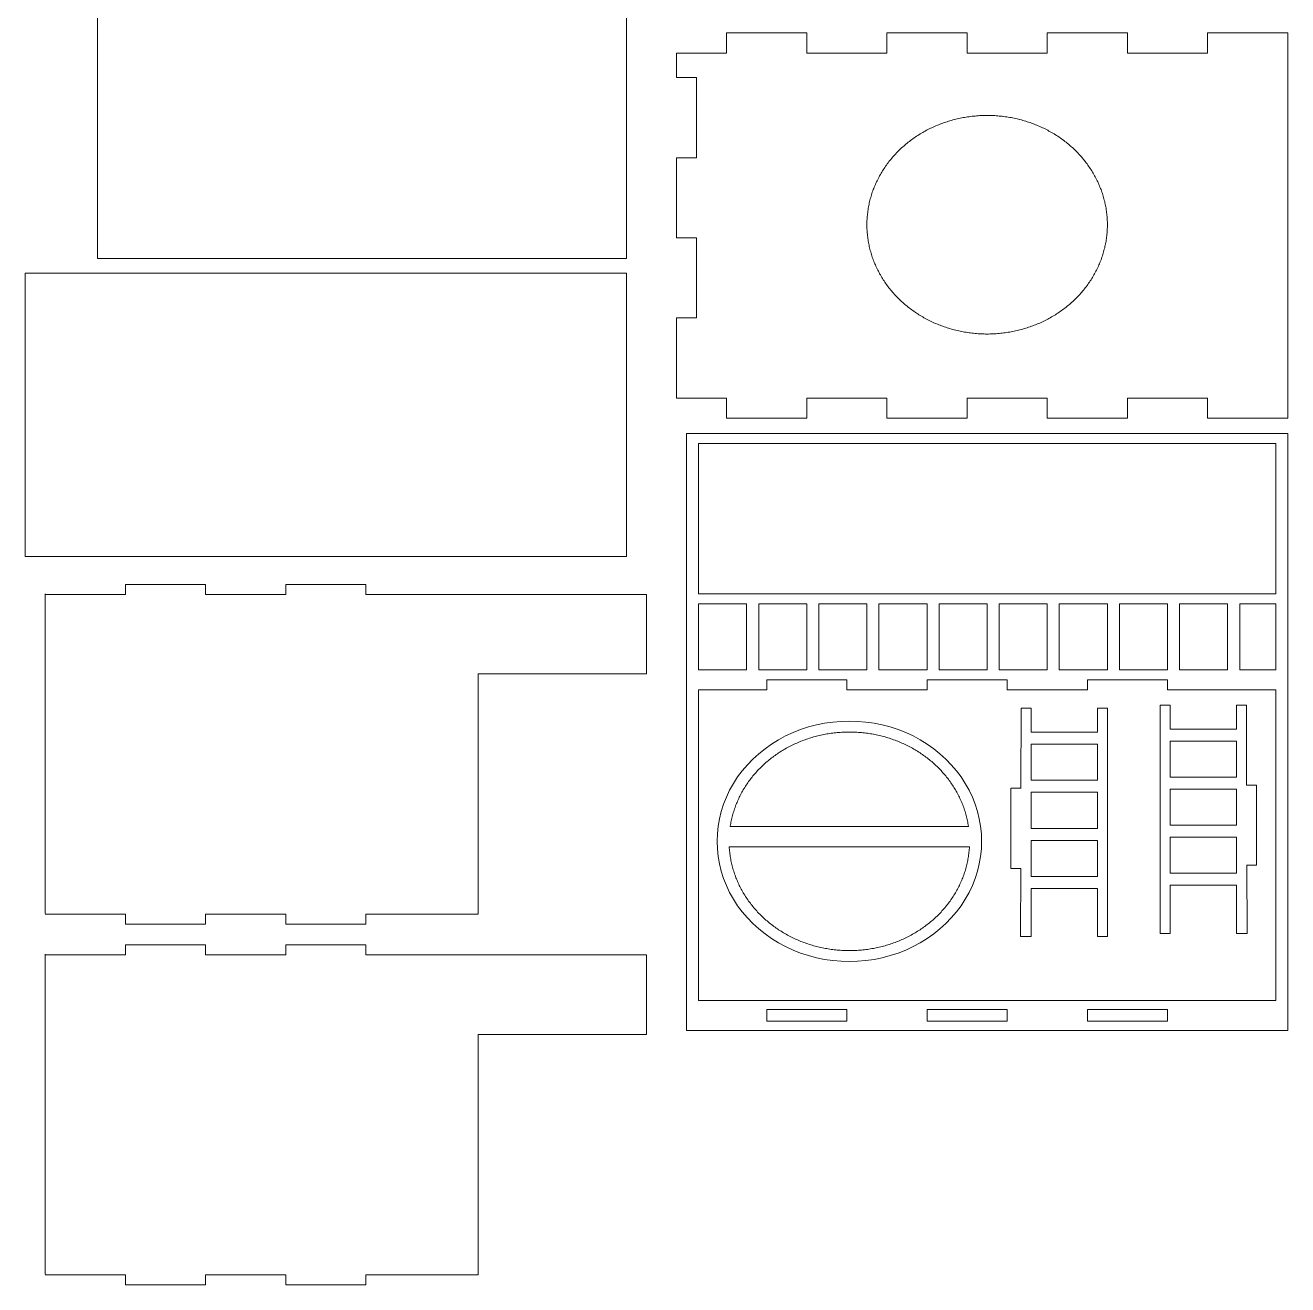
# Model space of a CAD drawing. Extents: x -1586 to -71, y 2743 to 3859.
# Drawn here: x -1586 to -997, y 2743 to 3331 of the extents above; entities that cross this region are included whole.
import ezdxf

# ---------------------------------------------------------------- set-up
doc = ezdxf.new("R2010")
doc.units = 0
doc.layers.get('0').update_dxf_attribs({"lineweight": 5, "true_color": 0xffffff})

msp = doc.modelspace()

# ---------------------------------------------------------------- linework, layer by layer
for p, q in [((-1221.46, 3326.96), (-1258.82, 3326.96)), ((-1258.82, 3326.96), (-1258.82, 3317.62)), ((-1258.82, 3317.62), (-1258.82, 3326.96)), ((-1258.82, 3317.62), (-1258.82, 3326.96)), ((-1258.82, 3326.96), (-1221.46, 3326.96)), ((-1221.46, 3326.96), (-1221.46, 3317.62)), ((-1221.46, 3317.62), (-1221.46, 3326.96)), ((-1221.46, 3326.96), (-1221.46, 3317.62)), ((-1146.74, 3326.96), (-1184.1, 3326.96)), ((-1184.1, 3326.96), (-1184.1, 3317.62)), ((-1184.1, 3317.62), (-1184.1, 3326.96)), ((-1184.1, 3317.62), (-1184.1, 3326.96)), ((-1184.1, 3326.96), (-1146.74, 3326.96)), ((-1146.74, 3326.96), (-1146.74, 3317.62)), ((-1146.74, 3317.62), (-1146.74, 3326.96)), ((-1146.74, 3326.96), (-1146.74, 3317.62)), ((-1072.02, 3326.96), (-1109.38, 3326.96)), ((-1109.38, 3326.96), (-1109.38, 3317.62)), ((-1109.38, 3317.62), (-1109.38, 3326.96)), ((-1109.38, 3317.62), (-1109.38, 3326.96)), ((-1109.38, 3326.96), (-1072.02, 3326.96)), ((-1072.02, 3326.96), (-1072.02, 3317.62)), ((-1072.02, 3317.62), (-1072.02, 3326.96)), ((-1072.02, 3326.96), (-1072.02, 3317.62)), ((-997.3, 3326.96), (-1034.66, 3326.96)), ((-1034.66, 3326.96), (-1034.66, 3317.62)), ((-1034.66, 3317.62), (-1034.66, 3326.96)), ((-1034.66, 3317.62), (-1034.66, 3326.96)), ((-1034.66, 3326.96), (-997.3, 3326.96)), ((-997.3, 3317.62), (-997.3, 3326.96)), ((-997.3, 3326.96), (-997.3, 3147.38)), ((-1282.18, 3317.61), (-1258.82, 3317.62)), ((-1282.18, 3317.61), (-1282.18, 3306.16)), ((-1221.46, 3317.62), (-1184.1, 3317.62)), ((-1221.46, 3317.62), (-1184.1, 3317.62)), ((-1146.74, 3317.62), (-1109.38, 3317.62)), ((-1146.74, 3317.62), (-1109.38, 3317.62)), ((-1072.02, 3317.62), (-1034.66, 3317.62)), ((-1072.02, 3317.62), (-1034.66, 3317.62)), ((-1272.84, 3306.16), (-1282.18, 3306.16)), ((-1282.18, 3306.16), (-1272.84, 3306.16)), ((-1277.51, 3306.16), (-1272.84, 3306.16)), ((-1272.84, 3268.8), (-1272.84, 3306.16)), ((-1272.84, 3268.8), (-1282.18, 3268.8)), ((-1282.18, 3268.8), (-1282.18, 3231.44)), ((-1282.18, 3268.8), (-1272.84, 3268.8)), ((-1272.84, 3231.44), (-1282.18, 3231.44)), ((-1282.18, 3231.44), (-1272.84, 3231.44)), ((-1272.84, 3194.08), (-1272.84, 3231.44)), ((-1272.84, 3194.08), (-1282.18, 3194.08)), ((-1282.18, 3194.08), (-1282.18, 3156.72)), ((-1282.18, 3194.08), (-1272.84, 3194.08)), ((-1282.18, 3156.72), (-1272.84, 3156.72)), ((-1258.82, 3156.72), (-1277.51, 3156.72)), ((-1258.82, 3156.72), (-1258.82, 3147.38)), ((-1258.82, 3147.38), (-1258.82, 3156.72)), ((-1258.82, 3147.38), (-1258.82, 3156.72)), ((-1184.1, 3156.72), (-1221.46, 3156.72)), ((-1221.46, 3156.72), (-1221.46, 3147.38)), ((-1221.46, 3147.38), (-1221.46, 3156.72)), ((-1184.1, 3156.72), (-1221.46, 3156.72)), ((-1221.46, 3156.72), (-1221.46, 3147.38)), ((-1184.1, 3156.72), (-1184.1, 3147.38)), ((-1184.1, 3147.38), (-1184.1, 3156.72)), ((-1184.1, 3147.38), (-1184.1, 3156.72)), ((-1109.38, 3156.72), (-1146.74, 3156.72)), ((-1146.74, 3156.72), (-1146.74, 3147.38)), ((-1146.74, 3147.38), (-1146.74, 3156.72)), ((-1109.38, 3156.72), (-1146.74, 3156.72)), ((-1146.74, 3156.72), (-1146.74, 3147.38)), ((-1109.38, 3156.72), (-1109.38, 3147.38)), ((-1109.38, 3147.38), (-1109.38, 3156.72)), ((-1109.38, 3147.38), (-1109.38, 3156.72)), ((-1034.66, 3156.72), (-1072.02, 3156.72)), ((-1072.02, 3156.72), (-1072.02, 3147.38)), ((-1072.02, 3147.38), (-1072.02, 3156.72)), ((-1034.66, 3156.72), (-1072.02, 3156.72)), ((-1072.02, 3156.72), (-1072.02, 3147.38)), ((-1034.66, 3156.72), (-1034.66, 3147.38)), ((-1034.66, 3147.38), (-1034.66, 3156.72)), ((-1034.66, 3147.38), (-1034.66, 3156.72)), ((-997.3, 3147.38), (-997.3, 3156.72)), ((-1258.82, 3147.38), (-1221.46, 3147.38)), ((-1221.46, 3147.38), (-1258.82, 3147.38)), ((-1184.1, 3147.38), (-1146.74, 3147.38)), ((-1146.74, 3147.38), (-1184.1, 3147.38)), ((-1109.38, 3147.38), (-1072.02, 3147.38)), ((-1072.02, 3147.38), (-1109.38, 3147.38)), ((-1034.66, 3147.38), (-997.3, 3147.38)), ((-997.3, 3147.38), (-1034.66, 3147.38)), ((-1539.02, 3065.16), (-1539.02, 3069.83)), ((-1501.66, 3069.83), (-1539.02, 3069.83)), ((-1539.02, 3069.83), (-1539.02, 3065.16)), ((-1501.66, 3065.16), (-1501.66, 3069.83)), ((-1501.66, 3069.83), (-1501.66, 3065.16)), ((-1464.3, 3065.16), (-1464.3, 3069.83)), ((-1426.94, 3069.83), (-1464.3, 3069.83)), ((-1464.3, 3069.83), (-1464.3, 3065.16)), ((-1426.94, 3065.16), (-1426.94, 3069.83)), ((-1576.38, 3065.44), (-1576.38, 2916.28)), ((-1576.38, 3065.16), (-1539.02, 3065.16)), ((-1501.66, 3065.16), (-1464.3, 3065.16)), ((-1426.94, 3065.16), (-1296.18, 3065.16)), ((-1296.18, 3028.08), (-1296.18, 3065.16)), ((-1296.18, 3028.08), (-1374.64, 3028.08)), ((-1374.64, 3028.08), (-1374.64, 2916)), ((-1202.79, 3025.28), (-1240.15, 3025.28)), ((-1240.15, 3025.28), (-1240.15, 3020.61)), ((-1202.79, 3025.28), (-1202.79, 3020.61)), ((-1128.07, 3025.28), (-1165.43, 3025.28)), ((-1165.43, 3020.61), (-1165.43, 3025.28)), ((-1128.07, 3020.61), (-1128.07, 3025.28)), ((-1090.71, 3025.28), (-1090.71, 3020.61)), ((-1090.71, 3020.61), (-1090.71, 3025.28)), ((-1090.71, 3020.61), (-1090.71, 3025.28)), ((-1090.71, 3025.28), (-1053.35, 3025.28)), ((-1053.35, 3025.28), (-1053.35, 3020.61)), ((-997.3, 3020.61), (-997.3, 3025.28)), ((-1271.9, 2875.83), (-1271.9, 3020.61)), ((-1271.9, 3020.61), (-1240.15, 3020.61)), ((-1202.79, 3020.61), (-1165.43, 3020.61)), ((-1128.07, 3020.61), (-1090.71, 3020.61)), ((-1053.35, 3020.61), (-1002.91, 3020.61)), ((-1002.91, 3020.61), (-1002.91, 2875.83)), ((-1052.04, 3013.56), (-1056.71, 3013.56)), ((-1056.71, 3013.56), (-1056.71, 2907.08)), ((-1052.04, 3002.35), (-1052.04, 3013.56)), ((-1016.55, 3013.56), (-1021.22, 3013.56)), ((-1021.22, 3013.56), (-1021.22, 3002.35)), ((-1016.46, 2976.2), (-1016.55, 3013.56)), ((-1121.63, 2974.72), (-1121.54, 3012.08)), ((-1121.54, 3012.08), (-1116.87, 3012.08)), ((-1116.87, 3012.08), (-1116.87, 3000.88)), ((-1086.05, 3000.88), (-1086.05, 3012.08)), ((-1086.05, 3012.08), (-1081.38, 3012.08)), ((-1081.38, 3012.08), (-1081.38, 2905.61)), ((-1021.22, 3002.35), (-1052.04, 3002.35)), ((-1116.87, 3000.88), (-1086.05, 3000.88)), ((-1126.3, 2974.72), (-1126.3, 2937.36)), ((-1126.21, 2974.72), (-1121.54, 2974.72)), ((-1011.88, 2976.2), (-1016.55, 2976.2)), ((-1011.79, 2976.2), (-1011.79, 2938.84)), ((-1126.3, 2937.36), (-1121.63, 2937.36)), ((-1121.8, 2905.61), (-1121.72, 2937.36)), ((-1011.79, 2938.84), (-1016.46, 2938.84)), ((-1016.29, 2907.08), (-1016.37, 2938.84)), ((-1086.05, 2928.02), (-1116.87, 2928.02)), ((-1116.87, 2928.02), (-1116.87, 2905.61)), ((-1086.05, 2905.61), (-1086.05, 2928.02)), ((-1052.04, 2907.08), (-1052.04, 2929.5)), ((-1052.04, 2929.5), (-1021.22, 2929.5)), ((-1021.22, 2929.5), (-1021.22, 2907.08)), ((-1539.02, 2916), (-1576.38, 2916)), ((-1539.02, 2911.33), (-1539.02, 2916)), ((-1539.02, 2916), (-1539.02, 2911.33)), ((-1501.66, 2911.33), (-1501.66, 2916)), ((-1464.3, 2916), (-1501.66, 2916)), ((-1501.66, 2916), (-1501.66, 2911.33)), ((-1464.3, 2911.33), (-1464.3, 2916)), ((-1464.3, 2916), (-1464.3, 2911.33)), ((-1426.94, 2911.33), (-1426.94, 2916)), ((-1426.94, 2916), (-1374.64, 2916)), ((-1539.02, 2911.33), (-1501.66, 2911.33)), ((-1464.3, 2911.33), (-1426.94, 2911.33)), ((-1056.71, 2907.08), (-1052.04, 2907.08)), ((-1021.22, 2907.08), (-1016.29, 2907.08)), ((-1539.02, 2897.04), (-1539.02, 2901.71)), ((-1501.66, 2901.71), (-1539.02, 2901.71)), ((-1539.02, 2901.71), (-1539.02, 2897.04)), ((-1501.66, 2897.04), (-1501.66, 2901.71)), ((-1501.66, 2901.71), (-1501.66, 2897.04)), ((-1464.3, 2897.04), (-1464.3, 2901.71)), ((-1426.94, 2901.71), (-1464.3, 2901.71)), ((-1464.3, 2901.71), (-1464.3, 2897.04)), ((-1426.94, 2897.04), (-1426.94, 2901.71)), ((-1116.87, 2905.61), (-1121.8, 2905.61)), ((-1081.38, 2905.61), (-1086.05, 2905.61)), ((-1576.38, 2897.32), (-1576.38, 2748.16)), ((-1576.38, 2897.04), (-1539.02, 2897.04)), ((-1501.66, 2897.04), (-1464.3, 2897.04)), ((-1426.94, 2897.04), (-1296.18, 2897.04)), ((-1296.18, 2859.96), (-1296.18, 2897.04)), ((-1271.9, 2875.83), (-1002.91, 2875.83)), ((-1202.79, 2871.57), (-1240.15, 2871.57)), ((-1240.15, 2871.57), (-1240.15, 2866.08)), ((-1202.79, 2871.57), (-1202.79, 2866.08)), ((-1128.07, 2871.57), (-1165.43, 2871.57)), ((-1165.43, 2871.57), (-1165.43, 2866.08)), ((-1128.07, 2871.57), (-1128.07, 2866.08)), ((-1053.35, 2871.57), (-1090.71, 2871.57)), ((-1090.71, 2871.57), (-1090.71, 2866.08)), ((-1053.35, 2871.57), (-1053.35, 2866.08)), ((-1240.15, 2866.08), (-1202.79, 2866.08)), ((-1165.43, 2866.08), (-1128.07, 2866.08)), ((-1090.71, 2866.08), (-1053.35, 2866.08)), ((-1296.18, 2859.96), (-1374.64, 2859.96)), ((-1374.64, 2859.96), (-1374.64, 2747.88)), ((-1539.02, 2747.88), (-1576.38, 2747.88)), ((-1539.02, 2743.21), (-1539.02, 2747.88)), ((-1539.02, 2747.88), (-1539.02, 2743.21)), ((-1539.02, 2743.21), (-1501.66, 2743.21)), ((-1501.66, 2743.21), (-1501.66, 2747.88)), ((-1464.3, 2747.88), (-1501.66, 2747.88)), ((-1501.66, 2747.88), (-1501.66, 2743.21)), ((-1464.3, 2743.21), (-1464.3, 2747.88)), ((-1464.3, 2747.88), (-1464.3, 2743.21)), ((-1464.3, 2743.21), (-1426.94, 2743.21)), ((-1426.94, 2743.21), (-1426.94, 2747.88)), ((-1426.94, 2747.88), (-1374.64, 2747.88))]:
    msp.add_line(p, q)
at = {"color": 7, "true_color": 0xffffff}
for points in [[(-1552.12, 3221.76), (-1305.52, 3221.76), (-1305.52, 3523.1), (-1552.12, 3523.1)], [(-1193.44, 3237.54), (-1193.44, 3238.18), (-1193.44, 3238.82), (-1193.42, 3239.46), (-1193.37, 3240.1), (-1193.34, 3240.74), (-1193.29, 3241.38), (-1193.24, 3242.02), (-1193.17, 3242.65), (-1193.09, 3243.29), (-1192.99, 3243.93), (-1192.92, 3244.56), (-1192.82, 3245.19), (-1192.7, 3245.83), (-1192.57, 3246.46), (-1192.45, 3247.09), (-1192.33, 3247.72), (-1192.18, 3248.34), (-1192.03, 3248.97), (-1191.86, 3249.59), (-1191.69, 3250.21), (-1191.51, 3250.83), (-1191.31, 3251.45), (-1191.12, 3252.06), (-1190.92, 3252.68), (-1190.7, 3253.29), (-1190.47, 3253.89), (-1190.25, 3254.5), (-1190, 3255.1), (-1189.76, 3255.7), (-1189.51, 3256.3), (-1189.24, 3256.89), (-1188.97, 3257.48), (-1188.7, 3258.07), (-1188.4, 3258.66), (-1188.1, 3259.24), (-1187.81, 3259.81), (-1187.51, 3260.39), (-1187.19, 3260.96), (-1186.84, 3261.53), (-1186.52, 3262.09), (-1186.17, 3262.65), (-1185.83, 3263.2), (-1185.46, 3263.75), (-1185.09, 3264.3), (-1184.72, 3264.84), (-1184.35, 3265.38), (-1183.95, 3265.92), (-1183.55, 3266.45), (-1183.16, 3266.97), (-1182.74, 3267.49), (-1182.32, 3268.01), (-1181.9, 3268.52), (-1181.48, 3269.02), (-1181.03, 3269.53), (-1180.59, 3270.02), (-1180.14, 3270.51), (-1179.68, 3271), (-1179.21, 3271.48), (-1178.74, 3271.95), (-1178.27, 3272.42), (-1177.77, 3272.89), (-1177.28, 3273.35), (-1176.78, 3273.8), (-1176.29, 3274.25), (-1175.77, 3274.69), (-1175.25, 3275.12), (-1174.73, 3275.55), (-1174.21, 3275.98), (-1173.67, 3276.39), (-1173.13, 3276.8), (-1172.58, 3277.21), (-1172.04, 3277.61), (-1171.47, 3278), (-1170.9, 3278.39), (-1170.36, 3278.77), (-1169.77, 3279.14), (-1169.2, 3279.51), (-1168.6, 3279.87), (-1168.04, 3280.22), (-1167.44, 3280.57), (-1166.85, 3280.91), (-1166.23, 3281.24), (-1165.64, 3281.56), (-1165.02, 3281.88), (-1164.4, 3282.2), (-1163.79, 3282.5), (-1163.17, 3282.8), (-1162.52, 3283.09), (-1161.91, 3283.37), (-1161.26, 3283.65), (-1160.62, 3283.92), (-1159.98, 3284.18), (-1159.34, 3284.43), (-1158.69, 3284.68), (-1158.03, 3284.92), (-1157.38, 3285.15), (-1156.72, 3285.38), (-1156.05, 3285.59), (-1155.38, 3285.8), (-1154.72, 3286), (-1154.05, 3286.2), (-1153.38, 3286.39), (-1152.71, 3286.56), (-1152.02, 3286.73), (-1151.36, 3286.9), (-1150.66, 3287.05), (-1149.97, 3287.2), (-1149.28, 3287.34), (-1148.59, 3287.47), (-1147.9, 3287.6), (-1147.2, 3287.71), (-1146.51, 3287.82), (-1145.82, 3287.92), (-1145.13, 3288.01), (-1144.44, 3288.1), (-1143.72, 3288.17), (-1143.03, 3288.24), (-1142.34, 3288.3), (-1141.62, 3288.35), (-1140.93, 3288.4), (-1140.21, 3288.43), (-1139.52, 3288.46), (-1138.83, 3288.48), (-1138.11, 3288.49), (-1137.42, 3288.5), (-1136.7, 3288.49), (-1136.01, 3288.48), (-1135.29, 3288.46), (-1134.6, 3288.43), (-1133.88, 3288.4), (-1133.19, 3288.35), (-1132.48, 3288.3), (-1131.78, 3288.24), (-1131.09, 3288.17), (-1130.37, 3288.1), (-1129.68, 3288.01), (-1128.99, 3287.92), (-1128.3, 3287.82), (-1127.61, 3287.71), (-1126.91, 3287.6), (-1126.22, 3287.47), (-1125.53, 3287.34), (-1124.84, 3287.2), (-1124.15, 3287.05), (-1123.48, 3286.9), (-1122.79, 3286.73), (-1122.12, 3286.56), (-1121.43, 3286.39), (-1120.76, 3286.2), (-1120.09, 3286), (-1119.43, 3285.8), (-1118.76, 3285.59), (-1118.09, 3285.38), (-1117.43, 3285.15), (-1116.78, 3284.92), (-1116.12, 3284.68), (-1115.47, 3284.43), (-1114.83, 3284.18), (-1114.19, 3283.92), (-1113.55, 3283.65), (-1112.9, 3283.37), (-1112.29, 3283.09), (-1111.64, 3282.8), (-1111.03, 3282.5), (-1110.41, 3282.2), (-1109.79, 3281.88), (-1109.17, 3281.56), (-1108.58, 3281.24), (-1107.99, 3280.91), (-1107.37, 3280.57), (-1106.77, 3280.22), (-1106.21, 3279.87), (-1105.61, 3279.51), (-1105.04, 3279.14), (-1104.48, 3278.77), (-1103.91, 3278.39), (-1103.34, 3278), (-1102.77, 3277.61), (-1102.23, 3277.21), (-1101.68, 3276.8), (-1101.14, 3276.39), (-1100.62, 3275.98), (-1100.08, 3275.55), (-1099.56, 3275.12), (-1099.04, 3274.69), (-1098.52, 3274.25), (-1098.03, 3273.8), (-1097.53, 3273.35), (-1097.04, 3272.89), (-1096.54, 3272.42), (-1096.07, 3271.95), (-1095.6, 3271.48), (-1095.14, 3271), (-1094.67, 3270.51), (-1094.22, 3270.02), (-1093.78, 3269.53), (-1093.33, 3269.02), (-1092.91, 3268.52), (-1092.49, 3268.01), (-1092.07, 3267.49), (-1091.65, 3266.97), (-1091.26, 3266.45), (-1090.86, 3265.92), (-1090.46, 3265.38), (-1090.09, 3264.84), (-1089.72, 3264.3), (-1089.35, 3263.75), (-1088.98, 3263.2), (-1088.64, 3262.65), (-1088.29, 3262.09), (-1087.97, 3261.53), (-1087.62, 3260.96), (-1087.33, 3260.39), (-1087, 3259.81), (-1086.71, 3259.24), (-1086.41, 3258.66), (-1086.12, 3258.07), (-1085.84, 3257.48), (-1085.57, 3256.89), (-1085.3, 3256.3), (-1085.05, 3255.7), (-1084.81, 3255.1), (-1084.56, 3254.5), (-1084.34, 3253.89), (-1084.11, 3253.29), (-1083.89, 3252.68), (-1083.69, 3252.06), (-1083.5, 3251.45), (-1083.3, 3250.83), (-1083.13, 3250.21), (-1082.95, 3249.59), (-1082.8, 3248.97), (-1082.63, 3248.34), (-1082.48, 3247.72), (-1082.36, 3247.09), (-1082.24, 3246.46), (-1082.11, 3245.83), (-1082.01, 3245.19), (-1081.89, 3244.56), (-1081.82, 3243.93), (-1081.72, 3243.29), (-1081.64, 3242.65), (-1081.59, 3242.02), (-1081.52, 3241.38), (-1081.47, 3240.74), (-1081.44, 3240.1), (-1081.4, 3239.46), (-1081.37, 3238.82), (-1081.37, 3238.18), (-1081.37, 3237.54), (-1081.37, 3236.9), (-1081.37, 3236.26), (-1081.4, 3235.62), (-1081.44, 3234.98), (-1081.47, 3234.34), (-1081.52, 3233.7), (-1081.59, 3233.06), (-1081.64, 3232.42), (-1081.72, 3231.79), (-1081.82, 3231.15), (-1081.89, 3230.52), (-1082.01, 3229.88), (-1082.11, 3229.25), (-1082.24, 3228.62), (-1082.36, 3227.99), (-1082.48, 3227.36), (-1082.63, 3226.74), (-1082.8, 3226.11), (-1082.95, 3225.49), (-1083.13, 3224.87), (-1083.3, 3224.25), (-1083.5, 3223.63), (-1083.69, 3223.01), (-1083.89, 3222.4), (-1084.11, 3221.79), (-1084.34, 3221.18), (-1084.56, 3220.58), (-1084.81, 3219.98), (-1085.05, 3219.38), (-1085.3, 3218.78), (-1085.57, 3218.19), (-1085.84, 3217.59), (-1086.12, 3217.01), (-1086.41, 3216.42), (-1086.71, 3215.84), (-1087, 3215.26), (-1087.33, 3214.69), (-1087.62, 3214.12), (-1087.97, 3213.55), (-1088.29, 3212.99), (-1088.64, 3212.43), (-1088.98, 3211.87), (-1089.35, 3211.32), (-1089.72, 3210.78), (-1090.09, 3210.23), (-1090.46, 3209.69), (-1090.86, 3209.16), (-1091.26, 3208.63), (-1091.65, 3208.11), (-1092.07, 3207.59), (-1092.49, 3207.07), (-1092.91, 3206.56), (-1093.33, 3206.05), (-1093.78, 3205.55), (-1094.22, 3205.06), (-1094.67, 3204.57), (-1095.14, 3204.08), (-1095.6, 3203.6), (-1096.07, 3203.12), (-1096.54, 3202.65), (-1097.04, 3202.19), (-1097.53, 3201.73), (-1098.03, 3201.28), (-1098.52, 3200.83), (-1099.04, 3200.39), (-1099.56, 3199.96), (-1100.08, 3199.53), (-1100.62, 3199.1), (-1101.14, 3198.68), (-1101.68, 3198.27), (-1102.23, 3197.87), (-1102.77, 3197.47), (-1103.34, 3197.08), (-1103.91, 3196.69), (-1104.48, 3196.31), (-1105.04, 3195.94), (-1105.61, 3195.57), (-1106.21, 3195.21), (-1106.77, 3194.86), (-1107.37, 3194.51), (-1107.99, 3194.17), (-1108.58, 3193.84), (-1109.17, 3193.51), (-1109.79, 3193.19), (-1110.41, 3192.88), (-1111.03, 3192.58), (-1111.64, 3192.28), (-1112.29, 3191.99), (-1112.9, 3191.71), (-1113.55, 3191.43), (-1114.19, 3191.16), (-1114.83, 3190.9), (-1115.47, 3190.64), (-1116.12, 3190.4), (-1116.78, 3190.16), (-1117.43, 3189.93), (-1118.09, 3189.7), (-1118.76, 3189.48), (-1119.43, 3189.27), (-1120.09, 3189.07), (-1120.76, 3188.88), (-1121.43, 3188.69), (-1122.12, 3188.51), (-1122.79, 3188.34), (-1123.48, 3188.18), (-1124.15, 3188.02), (-1124.84, 3187.88), (-1125.53, 3187.74), (-1126.22, 3187.61), (-1126.91, 3187.48), (-1127.61, 3187.37), (-1128.3, 3187.26), (-1128.99, 3187.16), (-1129.68, 3187.07), (-1130.37, 3186.98), (-1131.09, 3186.9), (-1131.78, 3186.84), (-1132.48, 3186.78), (-1133.19, 3186.72), (-1133.88, 3186.68), (-1134.6, 3186.64), (-1135.29, 3186.62), (-1136.01, 3186.6), (-1136.7, 3186.58), (-1137.42, 3186.58), (-1138.11, 3186.58), (-1138.83, 3186.6), (-1139.52, 3186.62), (-1140.21, 3186.64), (-1140.93, 3186.68), (-1141.62, 3186.72), (-1142.34, 3186.78), (-1143.03, 3186.84), (-1143.72, 3186.9), (-1144.44, 3186.98), (-1145.13, 3187.07), (-1145.82, 3187.16), (-1146.51, 3187.26), (-1147.2, 3187.37), (-1147.9, 3187.48), (-1148.59, 3187.61), (-1149.28, 3187.74), (-1149.97, 3187.88), (-1150.66, 3188.02), (-1151.36, 3188.18), (-1152.02, 3188.34), (-1152.71, 3188.51), (-1153.38, 3188.69), (-1154.05, 3188.88), (-1154.72, 3189.07), (-1155.38, 3189.27), (-1156.05, 3189.48), (-1156.72, 3189.7), (-1157.38, 3189.93), (-1158.03, 3190.16), (-1158.69, 3190.4), (-1159.34, 3190.64), (-1159.98, 3190.9), (-1160.62, 3191.16), (-1161.26, 3191.43), (-1161.91, 3191.71), (-1162.52, 3191.99), (-1163.17, 3192.28), (-1163.79, 3192.58), (-1164.4, 3192.88), (-1165.02, 3193.19), (-1165.64, 3193.51), (-1166.23, 3193.84), (-1166.85, 3194.17), (-1167.44, 3194.51), (-1168.04, 3194.86), (-1168.6, 3195.21), (-1169.2, 3195.57), (-1169.77, 3195.94), (-1170.36, 3196.31), (-1170.9, 3196.69), (-1171.47, 3197.08), (-1172.04, 3197.47), (-1172.58, 3197.87), (-1173.13, 3198.27), (-1173.67, 3198.68), (-1174.21, 3199.1), (-1174.73, 3199.53), (-1175.25, 3199.96), (-1175.77, 3200.39), (-1176.29, 3200.83), (-1176.78, 3201.28), (-1177.28, 3201.73), (-1177.77, 3202.19), (-1178.27, 3202.65), (-1178.74, 3203.12), (-1179.21, 3203.6), (-1179.68, 3204.08), (-1180.14, 3204.57), (-1180.59, 3205.06), (-1181.03, 3205.55), (-1181.48, 3206.05), (-1181.9, 3206.56), (-1182.32, 3207.07), (-1182.74, 3207.59), (-1183.16, 3208.11), (-1183.55, 3208.63), (-1183.95, 3209.16), (-1184.35, 3209.69), (-1184.72, 3210.23), (-1185.09, 3210.78), (-1185.46, 3211.32), (-1185.83, 3211.87), (-1186.17, 3212.43), (-1186.52, 3212.99), (-1186.84, 3213.55), (-1187.19, 3214.12), (-1187.51, 3214.69), (-1187.81, 3215.26), (-1188.1, 3215.84), (-1188.4, 3216.42), (-1188.7, 3217.01), (-1188.97, 3217.59), (-1189.24, 3218.19), (-1189.51, 3218.78), (-1189.76, 3219.38), (-1190, 3219.98), (-1190.25, 3220.58), (-1190.47, 3221.18), (-1190.7, 3221.79), (-1190.92, 3222.4), (-1191.12, 3223.01), (-1191.31, 3223.63), (-1191.51, 3224.25), (-1191.69, 3224.87), (-1191.86, 3225.49), (-1192.03, 3226.11), (-1192.18, 3226.74), (-1192.33, 3227.36), (-1192.45, 3227.99), (-1192.57, 3228.62), (-1192.7, 3229.25), (-1192.82, 3229.88), (-1192.92, 3230.52), (-1192.99, 3231.15), (-1193.09, 3231.79), (-1193.17, 3232.42), (-1193.24, 3233.06), (-1193.29, 3233.7), (-1193.34, 3234.34), (-1193.37, 3234.98), (-1193.42, 3235.62), (-1193.44, 3236.26), (-1193.44, 3236.9)], [(-1585.73, 3082.81), (-1305.52, 3082.81), (-1305.52, 3214.88), (-1585.73, 3214.88)], [(-1277.51, 2861.82), (-997.3, 2861.82), (-997.3, 3140.16), (-1277.51, 3140.16)], [(-1271.9, 3065.44), (-1271.9, 3135.49), (-1002.91, 3135.49), (-1002.91, 3065.44)], [(-1271.9, 3029.95), (-1271.9, 3060.77), (-1249.49, 3060.77), (-1249.49, 3029.95)], [(-1243.88, 3029.95), (-1243.88, 3060.77), (-1221.46, 3060.77), (-1221.46, 3029.95)], [(-1215.85, 3029.95), (-1215.85, 3060.77), (-1193.44, 3060.77), (-1193.44, 3029.95)], [(-1187.85, 3029.95), (-1187.85, 3060.77), (-1165.42, 3060.77), (-1165.42, 3029.95)], [(-1159.83, 3029.95), (-1159.83, 3060.77), (-1137.42, 3060.77), (-1137.42, 3029.95)], [(-1131.81, 3029.95), (-1131.81, 3060.77), (-1109.39, 3060.77), (-1109.39, 3029.95)], [(-1103.78, 3029.95), (-1103.78, 3060.77), (-1081.37, 3060.77), (-1081.37, 3029.95)], [(-1075.76, 3029.95), (-1075.76, 3060.77), (-1053.35, 3060.77), (-1053.35, 3029.95)], [(-1047.74, 3029.95), (-1047.74, 3060.77), (-1025.32, 3060.77), (-1025.32, 3029.95)], [(-1019.71, 3029.95), (-1019.71, 3060.77), (-1002.91, 3060.77), (-1002.91, 3029.95)], [(-1263.27, 2950), (-1263.15, 2946.48), (-1262.78, 2942.98), (-1262.19, 2939.5), (-1261.35, 2936.06), (-1260.26, 2932.68), (-1258.95, 2929.37), (-1257.42, 2926.14), (-1255.66, 2923), (-1253.69, 2919.97), (-1251.51, 2917.05), (-1249.14, 2914.27), (-1246.57, 2911.63), (-1243.83, 2909.14), (-1240.93, 2906.81), (-1237.87, 2904.65), (-1234.66, 2902.67), (-1231.32, 2900.88), (-1227.89, 2899.28), (-1224.33, 2897.88), (-1220.67, 2896.69), (-1216.96, 2895.71), (-1213.18, 2894.94), (-1209.35, 2894.39), (-1205.5, 2894.06), (-1201.64, 2893.95), (-1197.76, 2894.06), (-1193.91, 2894.39), (-1190.08, 2894.94), (-1186.3, 2895.71), (-1182.59, 2896.69), (-1178.93, 2897.88), (-1175.37, 2899.28), (-1171.94, 2900.88), (-1168.6, 2902.67), (-1165.39, 2904.65), (-1162.33, 2906.81), (-1159.43, 2909.14), (-1156.69, 2911.63), (-1154.12, 2914.27), (-1151.75, 2917.05), (-1149.57, 2919.97), (-1147.62, 2923), (-1145.84, 2926.14), (-1144.31, 2929.37), (-1143, 2932.68), (-1141.91, 2936.06), (-1141.07, 2939.5), (-1140.48, 2942.98), (-1140.11, 2946.48), (-1139.99, 2950), (-1140.11, 2953.52), (-1140.48, 2957.03), (-1141.07, 2960.51), (-1141.91, 2963.94), (-1143, 2967.33), (-1144.31, 2970.64), (-1145.84, 2973.87), (-1147.62, 2977.01), (-1149.57, 2980.04), (-1151.75, 2982.95), (-1154.12, 2985.73), (-1156.69, 2988.38), (-1159.43, 2990.87), (-1162.33, 2993.19), (-1165.39, 2995.35), (-1168.6, 2997.33), (-1171.94, 2999.12), (-1175.37, 3000.72), (-1178.93, 3002.12), (-1182.59, 3003.32), (-1186.3, 3004.3), (-1190.08, 3005.07), (-1193.91, 3005.62), (-1197.76, 3005.95), (-1201.64, 3006.06), (-1205.5, 3005.95), (-1209.35, 3005.62), (-1213.18, 3005.07), (-1216.96, 3004.3), (-1220.67, 3003.32), (-1224.33, 3002.12), (-1227.89, 3000.72), (-1231.32, 2999.12), (-1234.66, 2997.33), (-1237.87, 2995.35), (-1240.93, 2993.19), (-1243.83, 2990.87), (-1246.57, 2988.38), (-1249.14, 2985.73), (-1251.51, 2982.95), (-1253.69, 2980.04), (-1255.66, 2977.01), (-1257.42, 2973.87), (-1258.95, 2970.64), (-1260.26, 2967.33), (-1261.35, 2963.94), (-1262.19, 2960.51), (-1262.78, 2957.03), (-1263.15, 2953.52)], [(-1257.15, 2956.95), (-1257.15, 2957.02), (-1257.05, 2957.66), (-1256.92, 2958.29), (-1256.8, 2958.92), (-1256.68, 2959.55), (-1256.55, 2960.18), (-1256.4, 2960.81), (-1256.26, 2961.43), (-1256.08, 2962.05), (-1255.91, 2962.68), (-1255.74, 2963.3), (-1255.54, 2963.91), (-1255.34, 2964.53), (-1255.14, 2965.14), (-1254.92, 2965.75), (-1254.7, 2966.36), (-1254.48, 2966.96), (-1254.23, 2967.57), (-1253.98, 2968.17), (-1253.74, 2968.76), (-1253.46, 2969.36), (-1253.19, 2969.95), (-1252.92, 2970.53), (-1252.62, 2971.12), (-1252.33, 2971.7), (-1252.03, 2972.28), (-1251.73, 2972.85), (-1251.41, 2973.42), (-1251.07, 2973.99), (-1250.74, 2974.55), (-1250.4, 2975.11), (-1250.05, 2975.67), (-1249.68, 2976.22), (-1249.31, 2976.77), (-1248.94, 2977.31), (-1248.57, 2977.85), (-1248.17, 2978.38), (-1247.78, 2978.91), (-1247.38, 2979.44), (-1246.96, 2979.96), (-1246.54, 2980.47), (-1246.12, 2980.98), (-1245.7, 2981.49), (-1245.26, 2981.99), (-1244.81, 2982.49), (-1244.37, 2982.98), (-1243.9, 2983.46), (-1243.43, 2983.94), (-1242.96, 2984.42), (-1242.49, 2984.89), (-1242, 2985.35), (-1241.5, 2985.81), (-1241.01, 2986.26), (-1240.51, 2986.71), (-1240, 2987.15), (-1239.48, 2987.59), (-1238.96, 2988.02), (-1238.44, 2988.44), (-1237.89, 2988.86), (-1237.35, 2989.27), (-1236.81, 2989.67), (-1236.26, 2990.07), (-1235.7, 2990.46), (-1235.13, 2990.85), (-1234.58, 2991.23), (-1233.99, 2991.6), (-1233.42, 2991.97), (-1232.83, 2992.33), (-1232.26, 2992.68), (-1231.67, 2993.03), (-1231.07, 2993.37), (-1230.46, 2993.7), (-1229.86, 2994.03), (-1229.25, 2994.35), (-1228.63, 2994.66), (-1228.01, 2994.96), (-1227.39, 2995.26), (-1226.75, 2995.55), (-1226.13, 2995.84), (-1225.49, 2996.11), (-1224.85, 2996.38), (-1224.2, 2996.64), (-1223.56, 2996.9), (-1222.92, 2997.14), (-1222.25, 2997.38), (-1221.61, 2997.62), (-1220.94, 2997.84), (-1220.27, 2998.06), (-1219.61, 2998.27), (-1218.94, 2998.47), (-1218.27, 2998.66), (-1217.61, 2998.85), (-1216.94, 2999.03), (-1216.25, 2999.2), (-1215.58, 2999.36), (-1214.89, 2999.52), (-1214.2, 2999.66), (-1213.5, 2999.8), (-1212.81, 2999.94), (-1212.12, 3000.06), (-1211.43, 3000.18), (-1210.74, 3000.28), (-1210.04, 3000.38), (-1209.35, 3000.48), (-1208.66, 3000.56), (-1207.94, 3000.64), (-1207.25, 3000.71), (-1206.56, 3000.77), (-1205.84, 3000.82), (-1205.15, 3000.86), (-1204.43, 3000.9), (-1203.74, 3000.93), (-1203.05, 3000.95), (-1202.33, 3000.96), (-1201.64, 3000.96), (-1200.93, 3000.96), (-1200.23, 3000.95), (-1199.52, 3000.93), (-1198.82, 3000.9), (-1198.11, 3000.86), (-1197.42, 3000.82), (-1196.7, 3000.77), (-1196.01, 3000.71), (-1195.32, 3000.64), (-1194.6, 3000.56), (-1193.91, 3000.48), (-1193.22, 3000.38), (-1192.52, 3000.28), (-1191.83, 3000.18), (-1191.14, 3000.06), (-1190.45, 2999.94), (-1189.76, 2999.8), (-1189.06, 2999.66), (-1188.37, 2999.52), (-1187.7, 2999.36), (-1187.01, 2999.2), (-1186.35, 2999.03), (-1185.65, 2998.85), (-1184.99, 2998.66), (-1184.32, 2998.47), (-1183.65, 2998.27), (-1182.98, 2998.06), (-1182.32, 2997.84), (-1181.65, 2997.62), (-1181.01, 2997.38), (-1180.34, 2997.14), (-1179.7, 2996.9), (-1179.06, 2996.64), (-1178.41, 2996.38), (-1177.77, 2996.11), (-1177.13, 2995.84), (-1176.51, 2995.55), (-1175.87, 2995.26), (-1175.25, 2994.96), (-1174.63, 2994.66), (-1174.01, 2994.35), (-1173.4, 2994.03), (-1172.8, 2993.7), (-1172.21, 2993.37), (-1171.59, 2993.03), (-1171, 2992.68), (-1170.43, 2992.33), (-1169.84, 2991.97), (-1169.27, 2991.6), (-1168.7, 2991.23), (-1168.13, 2990.85), (-1167.56, 2990.46), (-1167, 2990.07), (-1166.45, 2989.67), (-1165.91, 2989.27), (-1165.36, 2988.86), (-1164.85, 2988.44), (-1164.3, 2988.02), (-1163.78, 2987.59), (-1163.26, 2987.15), (-1162.75, 2986.71), (-1162.25, 2986.26), (-1161.76, 2985.81), (-1161.26, 2985.35), (-1160.77, 2984.89), (-1160.3, 2984.42), (-1159.83, 2983.94), (-1159.36, 2983.46), (-1158.89, 2982.98), (-1158.45, 2982.49), (-1158, 2981.99), (-1157.56, 2981.49), (-1157.14, 2980.98), (-1156.72, 2980.47), (-1156.3, 2979.96), (-1155.88, 2979.44), (-1155.48, 2978.91), (-1155.08, 2978.38), (-1154.69, 2977.85), (-1154.32, 2977.31), (-1153.95, 2976.77), (-1153.58, 2976.22), (-1153.21, 2975.67), (-1152.86, 2975.11), (-1152.51, 2974.55), (-1152.19, 2973.99), (-1151.85, 2973.42), (-1151.55, 2972.85), (-1151.23, 2972.28), (-1150.93, 2971.7), (-1150.64, 2971.12), (-1150.34, 2970.53), (-1150.07, 2969.95), (-1149.8, 2969.36), (-1149.52, 2968.76), (-1149.28, 2968.17), (-1149.03, 2967.57), (-1148.78, 2966.96), (-1148.56, 2966.36), (-1148.34, 2965.75), (-1148.12, 2965.14), (-1147.92, 2964.53), (-1147.72, 2963.91), (-1147.52, 2963.3), (-1147.35, 2962.68), (-1147.18, 2962.05), (-1147.03, 2961.43), (-1146.86, 2960.81), (-1146.71, 2960.18), (-1146.58, 2959.55), (-1146.46, 2958.92), (-1146.34, 2958.29), (-1146.24, 2957.66), (-1146.11, 2957.02), (-1146.11, 2956.95)], [(-1116.87, 2978.46), (-1116.87, 2995.27), (-1086.05, 2995.27), (-1086.05, 2978.46)], [(-1021.22, 2979.94), (-1021.22, 2996.75), (-1052.04, 2996.75), (-1052.04, 2979.94)], [(-1116.87, 2956.04), (-1116.87, 2972.86), (-1086.05, 2972.86), (-1086.05, 2956.04)], [(-1021.22, 2957.52), (-1021.22, 2974.33), (-1052.04, 2974.33), (-1052.04, 2957.52)], [(-1116.87, 2933.63), (-1116.87, 2950.44), (-1086.05, 2950.44), (-1086.05, 2933.63)], [(-1021.22, 2935.1), (-1021.22, 2951.92), (-1052.04, 2951.92), (-1052.04, 2935.1)], [(-1257.59, 2947.37), (-1145.67, 2947.37), (-1145.69, 2946.8), (-1145.74, 2946.16), (-1145.82, 2945.53), (-1145.87, 2944.89), (-1145.94, 2944.25), (-1146.04, 2943.62), (-1146.11, 2942.98), (-1146.24, 2942.35), (-1146.34, 2941.72), (-1146.46, 2941.08), (-1146.58, 2940.45), (-1146.71, 2939.83), (-1146.86, 2939.2), (-1147.03, 2938.57), (-1147.18, 2937.95), (-1147.35, 2937.33), (-1147.52, 2936.71), (-1147.72, 2936.09), (-1147.92, 2935.48), (-1148.12, 2934.87), (-1148.34, 2934.26), (-1148.56, 2933.65), (-1148.78, 2933.04), (-1149.03, 2932.44), (-1149.28, 2931.84), (-1149.52, 2931.24), (-1149.8, 2930.65), (-1150.07, 2930.06), (-1150.34, 2929.47), (-1150.64, 2928.89), (-1150.93, 2928.31), (-1151.23, 2927.73), (-1151.55, 2927.15), (-1151.85, 2926.58), (-1152.19, 2926.02), (-1152.51, 2925.45), (-1152.86, 2924.89), (-1153.21, 2924.34), (-1153.58, 2923.79), (-1153.95, 2923.24), (-1154.32, 2922.7), (-1154.69, 2922.16), (-1155.08, 2921.62), (-1155.48, 2921.1), (-1155.88, 2920.57), (-1156.3, 2920.05), (-1156.72, 2919.53), (-1157.14, 2919.02), (-1157.56, 2918.52), (-1158, 2918.02), (-1158.45, 2917.52), (-1158.89, 2917.03), (-1159.36, 2916.54), (-1159.83, 2916.06), (-1160.3, 2915.59), (-1160.77, 2915.12), (-1161.26, 2914.65), (-1161.76, 2914.2), (-1162.25, 2913.74), (-1162.75, 2913.3), (-1163.26, 2912.85), (-1163.78, 2912.42), (-1164.3, 2911.99), (-1164.85, 2911.57), (-1165.36, 2911.15), (-1165.91, 2910.74), (-1166.45, 2910.33), (-1167, 2909.93), (-1167.56, 2909.54), (-1168.13, 2909.16), (-1168.7, 2908.78), (-1169.27, 2908.4), (-1169.84, 2908.04), (-1170.43, 2907.68), (-1171, 2907.32), (-1171.59, 2906.98), (-1172.21, 2906.64), (-1172.8, 2906.3), (-1173.4, 2905.98), (-1174.01, 2905.66), (-1174.63, 2905.35), (-1175.25, 2905.04), (-1175.87, 2904.74), (-1176.51, 2904.45), (-1177.13, 2904.17), (-1177.77, 2903.89), (-1178.41, 2903.62), (-1179.06, 2903.36), (-1179.7, 2903.11), (-1180.34, 2902.86), (-1181.01, 2902.62), (-1181.65, 2902.39), (-1182.32, 2902.17), (-1182.98, 2901.95), (-1183.65, 2901.74), (-1184.32, 2901.54), (-1184.99, 2901.34), (-1185.65, 2901.16), (-1186.35, 2900.98), (-1187.01, 2900.81), (-1187.7, 2900.64), (-1188.37, 2900.49), (-1189.06, 2900.34), (-1189.76, 2900.2), (-1190.45, 2900.07), (-1191.14, 2899.95), (-1191.83, 2899.83), (-1192.52, 2899.72), (-1193.22, 2899.62), (-1193.91, 2899.53), (-1194.6, 2899.44), (-1195.32, 2899.37), (-1196.01, 2899.3), (-1196.7, 2899.24), (-1197.42, 2899.19), (-1198.11, 2899.14), (-1198.82, 2899.11), (-1199.52, 2899.08), (-1200.23, 2899.06), (-1200.93, 2899.05), (-1201.64, 2899.04), (-1202.33, 2899.05), (-1203.05, 2899.06), (-1203.74, 2899.08), (-1204.43, 2899.11), (-1205.15, 2899.14), (-1205.84, 2899.19), (-1206.56, 2899.24), (-1207.25, 2899.3), (-1207.94, 2899.37), (-1208.66, 2899.44), (-1209.35, 2899.53), (-1210.04, 2899.62), (-1210.74, 2899.72), (-1211.43, 2899.83), (-1212.12, 2899.95), (-1212.81, 2900.07), (-1213.5, 2900.2), (-1214.2, 2900.34), (-1214.89, 2900.49), (-1215.58, 2900.64), (-1216.25, 2900.81), (-1216.94, 2900.98), (-1217.61, 2901.16), (-1218.27, 2901.34), (-1218.94, 2901.54), (-1219.61, 2901.74), (-1220.27, 2901.95), (-1220.94, 2902.17), (-1221.61, 2902.39), (-1222.25, 2902.62), (-1222.92, 2902.86), (-1223.56, 2903.11), (-1224.2, 2903.36), (-1224.85, 2903.62), (-1225.49, 2903.89), (-1226.13, 2904.17), (-1226.75, 2904.45), (-1227.39, 2904.74), (-1228.01, 2905.04), (-1228.63, 2905.35), (-1229.25, 2905.66), (-1229.86, 2905.98), (-1230.46, 2906.3), (-1231.07, 2906.64), (-1231.67, 2906.98), (-1232.26, 2907.32), (-1232.83, 2907.68), (-1233.42, 2908.04), (-1233.99, 2908.4), (-1234.58, 2908.78), (-1235.13, 2909.16), (-1235.7, 2909.54), (-1236.26, 2909.93), (-1236.81, 2910.33), (-1237.35, 2910.74), (-1237.89, 2911.15), (-1238.44, 2911.57), (-1238.96, 2911.99), (-1239.48, 2912.42), (-1240, 2912.85), (-1240.51, 2913.3), (-1241.01, 2913.74), (-1241.5, 2914.2), (-1242, 2914.65), (-1242.49, 2915.12), (-1242.96, 2915.59), (-1243.43, 2916.06), (-1243.9, 2916.54), (-1244.37, 2917.03), (-1244.81, 2917.52), (-1245.26, 2918.02), (-1245.7, 2918.52), (-1246.12, 2919.02), (-1246.54, 2919.53), (-1246.96, 2920.05), (-1247.38, 2920.57), (-1247.78, 2921.1), (-1248.17, 2921.62), (-1248.57, 2922.16), (-1248.94, 2922.7), (-1249.31, 2923.24), (-1249.68, 2923.79), (-1250.05, 2924.34), (-1250.4, 2924.89), (-1250.74, 2925.45), (-1251.07, 2926.02), (-1251.41, 2926.58), (-1251.73, 2927.15), (-1252.03, 2927.73), (-1252.33, 2928.31), (-1252.62, 2928.89), (-1252.92, 2929.47), (-1253.19, 2930.06), (-1253.46, 2930.65), (-1253.74, 2931.24), (-1253.98, 2931.84), (-1254.23, 2932.44), (-1254.48, 2933.04), (-1254.7, 2933.65), (-1254.92, 2934.26), (-1255.14, 2934.87), (-1255.34, 2935.48), (-1255.54, 2936.09), (-1255.74, 2936.71), (-1255.91, 2937.33), (-1256.08, 2937.95), (-1256.26, 2938.57), (-1256.4, 2939.2), (-1256.55, 2939.83), (-1256.68, 2940.45), (-1256.8, 2941.08), (-1256.92, 2941.72), (-1257.05, 2942.35), (-1257.15, 2942.98), (-1257.22, 2943.62), (-1257.32, 2944.25), (-1257.39, 2944.89), (-1257.47, 2945.53), (-1257.52, 2946.16), (-1257.57, 2946.8)]]:
    msp.add_lwpolyline(points, close=True, dxfattribs=at)

doc.saveas('drawing.dxf')
